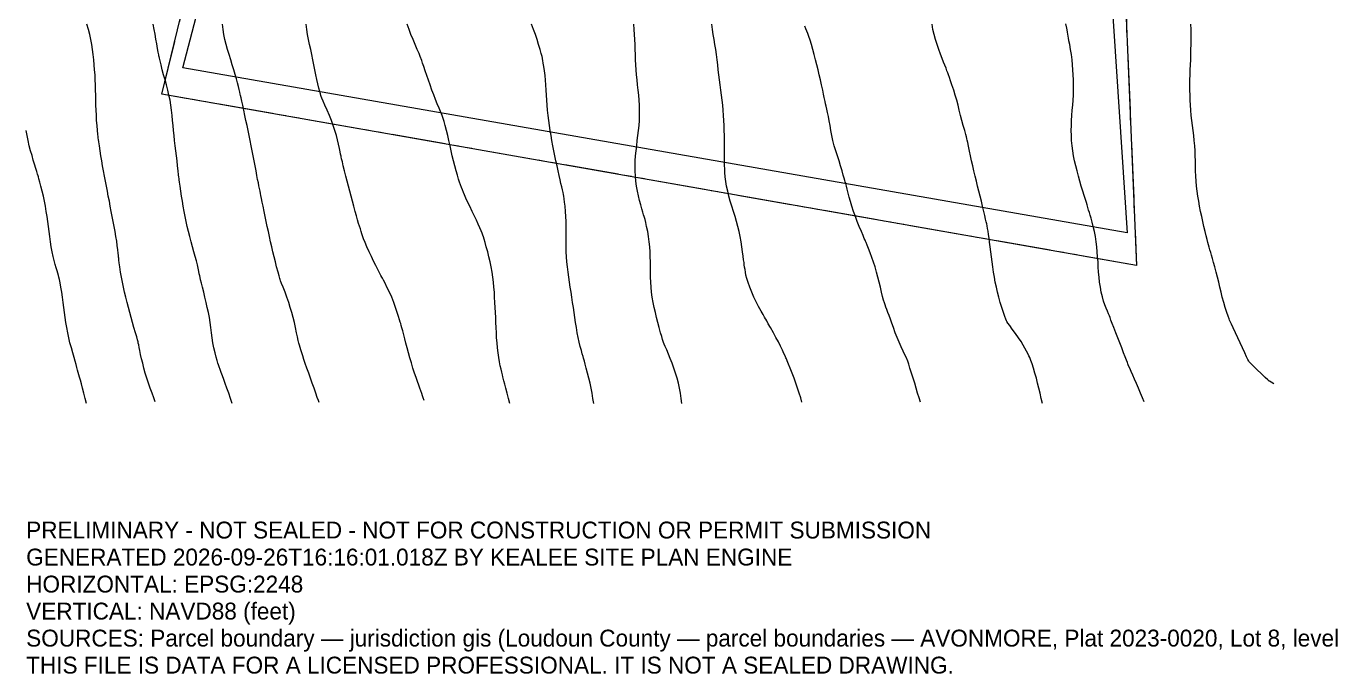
# Model space of a CAD drawing. Extents: x 1161626 to 1162014, y 499896 to 500163.
# Drawn here: x 1161626.3 to 1161820.3, y 499896 to 499991.9 of the extents above; entities that cross this region are included whole.
import ezdxf

# ---------------------------------------------------------------- set-up
doc = ezdxf.new("R2010")
doc.units = 0
doc.linetypes.add('DASHED', pattern=[6, 4, -2])
doc.linetypes.add('PHANTOM', pattern=[13, 8, -1, 1, -1, 1, -1])
for name, color, linetype, lineweight in [('C-ANNO-NPLT', 250, 'Continuous', 0), ('C-SITE-N', 6, 'Continuous', 0), ('C-STRM-AREA', 150, 'PHANTOM', 0), ('C-TOPO-MAJR-E', 32, 'DASHED', 0), ('V-PROP-BNDY', 7, 'Continuous', 0)]:
    doc.layers.add(name, color=color, linetype=linetype, lineweight=lineweight)

msp = doc.modelspace()

# ---------------------------------------------------------------- linework, layer by layer
at = {"layer": 'C-SITE-N'}
msp.add_lwpolyline([(1161782.6, 500115.26), (1161780.66, 500093.42), (1161789.44, 499961.24), (1161649.5, 499985.7), (1161689.86, 500139.84), (1161708.72, 500135.58), (1161727.27, 500132.49), (1161744.31, 500130.84), (1161746.31, 500130.64), (1161748.26, 500130.1), (1161750.09, 500129.22), (1161751.75, 500128.04), (1161753.19, 500126.58), (1161758.56, 500121.65), (1161765.38, 500118.51), (1161773.63, 500116.39), (1161782.6, 500115.26)], close=True, dxfattribs=at)
at = {"layer": 'C-STRM-AREA'}
msp.add_lwpolyline([(1161787.51, 500116.19), (1161785.19, 500091.3), (1161790.8, 499956.42), (1161646.38, 499981.8), (1161685.45, 500142.2), (1161704.59, 500138.4), (1161723.98, 500136.25), (1161743.48, 500135.77), (1161745.92, 500135.63), (1161748.31, 500135.1), (1161750.58, 500134.2), (1161752.69, 500132.95), (1161754.57, 500131.39), (1161761.71, 500125.53), (1161769.74, 500120.97), (1161778.42, 500117.83), (1161787.51, 500116.19)], close=True, dxfattribs=at)
at = {"layer": 'C-TOPO-MAJR-E'}
for points in [[(1161791.92, 499936.21), (1161791.67, 499936.81), (1161791.39, 499937.49), (1161791.08, 499938.24), (1161790.79, 499938.94), (1161790.51, 499939.59), (1161790.25, 499940.19), (1161790, 499940.74), (1161789.8, 499941.2), (1161789.64, 499941.58), (1161789.52, 499941.86), (1161789.45, 499942.06), (1161789.32, 499942.39), (1161789.14, 499942.87), (1161788.9, 499943.48), (1161788.61, 499944.22), (1161788.32, 499944.97), (1161788.03, 499945.72), (1161787.74, 499946.47), (1161787.45, 499947.22), (1161787.21, 499947.84), (1161787.02, 499948.34), (1161786.88, 499948.71), (1161786.78, 499948.96), (1161786.66, 499949.27), (1161786.51, 499949.64), (1161786.33, 499950.08), (1161786.11, 499950.58), (1161785.92, 499951.15), (1161785.75, 499951.77), (1161785.59, 499952.46), (1161785.46, 499953.21), (1161785.34, 499953.95), (1161785.25, 499954.7), (1161785.19, 499955.45), (1161785.14, 499956.2), (1161785.1, 499956.95), (1161785.04, 499957.7), (1161784.99, 499958.45), (1161784.93, 499959.19), (1161784.84, 499959.94), (1161784.72, 499960.69), (1161784.57, 499961.44), (1161784.39, 499962.19), (1161784.23, 499962.84), (1161784.08, 499963.41), (1161783.94, 499963.88), (1161783.83, 499964.25), (1161783.71, 499964.63), (1161783.59, 499965), (1161783.48, 499965.38), (1161783.37, 499965.75), (1161783.23, 499966.21), (1161783.06, 499966.77), (1161782.86, 499967.43), (1161782.62, 499968.18), (1161782.4, 499968.92), (1161782.19, 499969.67), (1161781.99, 499970.42), (1161781.79, 499971.17), (1161781.62, 499971.92), (1161781.48, 499972.67), (1161781.36, 499973.42), (1161781.26, 499974.16), (1161781.19, 499974.91), (1161781.15, 499975.66), (1161781.13, 499976.41), (1161781.15, 499977.16), (1161781.18, 499977.91), (1161781.23, 499978.65), (1161781.29, 499979.4), (1161781.38, 499980.15), (1161781.44, 499980.9), (1161781.48, 499981.65), (1161781.49, 499982.4), (1161781.49, 499983.15), (1161781.47, 499983.89), (1161781.44, 499984.64), (1161781.39, 499985.39), (1161781.33, 499986.14), (1161781.25, 499986.89), (1161781.16, 499987.64), (1161781.04, 499988.38), (1161780.9, 499989.13), (1161780.8, 499989.71), (1161780.72, 499990.12), (1161780.68, 499990.35), (1161780.67, 499990.42), (1161780.63, 499990.64), (1161780.56, 499991.01), (1161780.46, 499991.54), (1161780.33, 499992.22)], [(1161645.39, 499936.22), (1161645.18, 499936.82), (1161644.93, 499937.49), (1161644.66, 499938.24), (1161644.4, 499938.98), (1161644.15, 499939.73), (1161643.92, 499940.48), (1161643.71, 499941.23), (1161643.53, 499941.94), (1161643.36, 499942.6), (1161643.22, 499943.23), (1161643.11, 499943.81), (1161643.01, 499944.29), (1161642.94, 499944.66), (1161642.88, 499944.93), (1161642.85, 499945.1), (1161642.77, 499945.41), (1161642.64, 499945.87), (1161642.47, 499946.47), (1161642.24, 499947.22), (1161642.03, 499947.97), (1161641.82, 499948.72), (1161641.62, 499949.46), (1161641.42, 499950.21), (1161641.23, 499950.96), (1161641.04, 499951.71), (1161640.86, 499952.46), (1161640.68, 499953.21), (1161640.52, 499953.95), (1161640.38, 499954.7), (1161640.26, 499955.45), (1161640.16, 499956.2), (1161640.07, 499956.79), (1161640.01, 499957.23), (1161639.98, 499957.51), (1161639.96, 499957.64), (1161639.93, 499957.89), (1161639.89, 499958.26), (1161639.83, 499958.76), (1161639.76, 499959.38), (1161639.68, 499960.04), (1161639.57, 499960.72), (1161639.45, 499961.44), (1161639.31, 499962.19), (1161639.17, 499962.94), (1161639.03, 499963.68), (1161638.88, 499964.43), (1161638.73, 499965.18), (1161638.59, 499965.93), (1161638.44, 499966.68), (1161638.3, 499967.43), (1161638.15, 499968.18), (1161638.01, 499968.92), (1161637.87, 499969.67), (1161637.73, 499970.42), (1161637.59, 499971.17), (1161637.46, 499971.92), (1161637.34, 499972.67), (1161637.22, 499973.42), (1161637.11, 499974.16), (1161637.03, 499974.73), (1161636.97, 499975.1), (1161636.95, 499975.29), (1161636.95, 499975.29), (1161636.93, 499975.48), (1161636.89, 499975.86), (1161636.84, 499976.42), (1161636.77, 499977.16), (1161636.71, 499977.91), (1161636.67, 499978.66), (1161636.63, 499979.4), (1161636.61, 499980.15), (1161636.59, 499980.9), (1161636.57, 499981.65), (1161636.56, 499982.4), (1161636.54, 499983.15), (1161636.51, 499983.89), (1161636.47, 499984.64), (1161636.41, 499985.39), (1161636.34, 499986.14), (1161636.27, 499986.89), (1161636.18, 499987.64), (1161636.09, 499988.38), (1161635.99, 499989.13), (1161635.86, 499989.88), (1161635.69, 499990.63), (1161635.5, 499991.38), (1161635.27, 499992.13)], [(1161656.81, 499935.99), (1161656.54, 499936.74), (1161656.28, 499937.49), (1161656.01, 499938.24), (1161655.77, 499938.92), (1161655.55, 499939.54), (1161655.35, 499940.1), (1161655.17, 499940.59), (1161655.02, 499941.03), (1161654.88, 499941.4), (1161654.76, 499941.72), (1161654.66, 499941.97), (1161654.55, 499942.35), (1161654.41, 499942.85), (1161654.26, 499943.48), (1161654.09, 499944.22), (1161653.94, 499944.97), (1161653.81, 499945.72), (1161653.71, 499946.47), (1161653.63, 499947.22), (1161653.53, 499947.97), (1161653.41, 499948.72), (1161653.26, 499949.46), (1161653.1, 499950.21), (1161652.93, 499950.96), (1161652.76, 499951.71), (1161652.57, 499952.46), (1161652.38, 499953.21), (1161652.23, 499953.82), (1161652.11, 499954.3), (1161652.03, 499954.66), (1161651.98, 499954.87), (1161651.92, 499955.17), (1161651.84, 499955.54), (1161651.74, 499956), (1161651.63, 499956.53), (1161651.49, 499957.11), (1161651.32, 499957.75), (1161651.13, 499958.45), (1161650.9, 499959.19), (1161650.7, 499959.94), (1161650.5, 499960.69), (1161650.31, 499961.44), (1161650.14, 499962.19), (1161649.97, 499962.94), (1161649.82, 499963.68), (1161649.67, 499964.43), (1161649.54, 499965.18), (1161649.41, 499965.93), (1161649.29, 499966.68), (1161649.18, 499967.43), (1161649.08, 499968.18), (1161649, 499968.74), (1161648.95, 499969.11), (1161648.92, 499969.3), (1161648.92, 499969.3), (1161648.9, 499969.49), (1161648.86, 499969.86), (1161648.79, 499970.42), (1161648.7, 499971.17), (1161648.62, 499971.92), (1161648.53, 499972.67), (1161648.44, 499973.42), (1161648.35, 499974.16), (1161648.27, 499974.91), (1161648.19, 499975.66), (1161648.12, 499976.41), (1161648.05, 499977.16), (1161647.97, 499977.91), (1161647.89, 499978.65), (1161647.8, 499979.4), (1161647.7, 499980.15), (1161647.58, 499980.9), (1161647.43, 499981.65), (1161647.25, 499982.4), (1161647.04, 499983.15), (1161646.84, 499983.89), (1161646.64, 499984.64), (1161646.44, 499985.39), (1161646.25, 499986.14), (1161646.11, 499986.72), (1161646.01, 499987.12), (1161645.95, 499987.35), (1161645.94, 499987.41), (1161645.9, 499987.63), (1161645.84, 499988), (1161645.74, 499988.53), (1161645.61, 499989.22), (1161645.48, 499989.93), (1161645.36, 499990.65), (1161645.23, 499991.38), (1161645.1, 499992.13)], [(1161669.7, 499936.11), (1161669.58, 499936.42), (1161669.41, 499936.88), (1161669.19, 499937.49), (1161668.93, 499938.24), (1161668.66, 499938.98), (1161668.39, 499939.73), (1161668.13, 499940.48), (1161667.86, 499941.23), (1161667.63, 499941.91), (1161667.42, 499942.51), (1161667.25, 499943.04), (1161667.1, 499943.5), (1161666.97, 499943.92), (1161666.86, 499944.29), (1161666.76, 499944.62), (1161666.68, 499944.91), (1161666.58, 499945.32), (1161666.46, 499945.84), (1161666.33, 499946.47), (1161666.18, 499947.22), (1161666.01, 499947.97), (1161665.83, 499948.72), (1161665.63, 499949.46), (1161665.41, 499950.21), (1161665.17, 499950.96), (1161664.91, 499951.71), (1161664.64, 499952.46), (1161664.34, 499953.2), (1161664.11, 499953.76), (1161663.97, 499954.14), (1161663.89, 499954.33), (1161663.89, 499954.33), (1161663.84, 499954.51), (1161663.74, 499954.89), (1161663.59, 499955.45), (1161663.38, 499956.2), (1161663.19, 499956.95), (1161663, 499957.7), (1161662.82, 499958.45), (1161662.65, 499959.19), (1161662.48, 499959.94), (1161662.32, 499960.69), (1161662.16, 499961.44), (1161662, 499962.19), (1161661.84, 499962.94), (1161661.68, 499963.68), (1161661.53, 499964.43), (1161661.37, 499965.18), (1161661.24, 499965.82), (1161661.14, 499966.35), (1161661.05, 499966.78), (1161660.99, 499967.09), (1161660.92, 499967.43), (1161660.85, 499967.81), (1161660.76, 499968.21), (1161660.67, 499968.65), (1161660.57, 499969.16), (1161660.45, 499969.75), (1161660.33, 499970.42), (1161660.18, 499971.17), (1161660.04, 499971.92), (1161659.9, 499972.67), (1161659.76, 499973.42), (1161659.62, 499974.16), (1161659.47, 499974.91), (1161659.32, 499975.66), (1161659.17, 499976.41), (1161659.01, 499977.16), (1161658.84, 499977.91), (1161658.68, 499978.65), (1161658.52, 499979.4), (1161658.35, 499980.15), (1161658.22, 499980.77), (1161658.11, 499981.24), (1161658.03, 499981.59), (1161657.98, 499981.8), (1161657.91, 499982.09), (1161657.82, 499982.47), (1161657.71, 499982.92), (1161657.58, 499983.46), (1161657.42, 499984.05), (1161657.24, 499984.69), (1161657.04, 499985.39), (1161656.8, 499986.14), (1161656.58, 499986.89), (1161656.35, 499987.64), (1161656.12, 499988.38), (1161655.9, 499989.13), (1161655.71, 499989.88), (1161655.56, 499990.63), (1161655.44, 499991.38), (1161655.35, 499992.13)], [(1161685.24, 499936.41), (1161685.11, 499936.83), (1161685, 499937.14), (1161684.88, 499937.48), (1161684.75, 499937.85), (1161684.6, 499938.26), (1161684.43, 499938.7), (1161684.25, 499939.22), (1161684.04, 499939.81), (1161683.82, 499940.48), (1161683.58, 499941.23), (1161683.35, 499941.98), (1161683.13, 499942.73), (1161682.92, 499943.48), (1161682.73, 499944.22), (1161682.55, 499944.92), (1161682.38, 499945.57), (1161682.22, 499946.17), (1161682.07, 499946.72), (1161681.95, 499947.18), (1161681.85, 499947.55), (1161681.77, 499947.84), (1161681.71, 499948.04), (1161681.61, 499948.38), (1161681.45, 499948.85), (1161681.26, 499949.46), (1161681.01, 499950.21), (1161680.74, 499950.96), (1161680.43, 499951.71), (1161680.1, 499952.46), (1161679.73, 499953.21), (1161679.44, 499953.8), (1161679.22, 499954.25), (1161679.06, 499954.55), (1161678.98, 499954.7), (1161678.84, 499954.96), (1161678.64, 499955.33), (1161678.38, 499955.82), (1161678.06, 499956.42), (1161677.74, 499957.06), (1161677.42, 499957.73), (1161677.09, 499958.45), (1161676.76, 499959.19), (1161676.49, 499959.83), (1161676.27, 499960.37), (1161676.12, 499960.79), (1161676.02, 499961.11), (1161675.91, 499961.46), (1161675.79, 499961.83), (1161675.66, 499962.23), (1161675.53, 499962.66), (1161675.38, 499963.17), (1161675.21, 499963.76), (1161675.03, 499964.43), (1161674.82, 499965.18), (1161674.62, 499965.93), (1161674.42, 499966.68), (1161674.21, 499967.43), (1161674.01, 499968.18), (1161673.81, 499968.92), (1161673.62, 499969.67), (1161673.43, 499970.42), (1161673.26, 499971.17), (1161673.12, 499971.76), (1161673.01, 499972.21), (1161672.95, 499972.49), (1161672.92, 499972.62), (1161672.86, 499972.88), (1161672.79, 499973.25), (1161672.69, 499973.75), (1161672.57, 499974.36), (1161672.41, 499975.01), (1161672.23, 499975.69), (1161672.01, 499976.41), (1161671.77, 499977.16), (1161671.5, 499977.91), (1161671.21, 499978.65), (1161670.89, 499979.4), (1161670.54, 499980.15), (1161670.27, 499980.74), (1161670.08, 499981.18), (1161669.97, 499981.45), (1161669.93, 499981.57), (1161669.87, 499981.82), (1161669.77, 499982.19), (1161669.64, 499982.7), (1161669.48, 499983.32), (1161669.32, 499983.98), (1161669.17, 499984.67), (1161669.03, 499985.39), (1161668.9, 499986.14), (1161668.75, 499986.89), (1161668.6, 499987.64), (1161668.44, 499988.38), (1161668.27, 499989.13), (1161668.11, 499989.88), (1161667.97, 499990.63), (1161667.85, 499991.38), (1161667.74, 499992.13)], [(1161697.96, 499935.99), (1161697.76, 499936.74), (1161697.56, 499937.49), (1161697.35, 499938.24), (1161697.18, 499938.86), (1161697.05, 499939.35), (1161696.96, 499939.71), (1161696.9, 499939.94), (1161696.83, 499940.24), (1161696.74, 499940.61), (1161696.64, 499941.06), (1161696.51, 499941.58), (1161696.4, 499942.15), (1161696.29, 499942.78), (1161696.2, 499943.48), (1161696.11, 499944.22), (1161696.04, 499944.97), (1161695.98, 499945.72), (1161695.94, 499946.47), (1161695.91, 499947.22), (1161695.87, 499947.97), (1161695.84, 499948.72), (1161695.81, 499949.46), (1161695.78, 499950.21), (1161695.74, 499950.96), (1161695.69, 499951.71), (1161695.65, 499952.46), (1161695.59, 499953.21), (1161695.52, 499953.95), (1161695.42, 499954.7), (1161695.31, 499955.45), (1161695.17, 499956.2), (1161695.02, 499956.95), (1161694.85, 499957.7), (1161694.66, 499958.45), (1161694.45, 499959.19), (1161694.28, 499959.81), (1161694.14, 499960.3), (1161694.03, 499960.66), (1161693.95, 499960.89), (1161693.83, 499961.19), (1161693.68, 499961.57), (1161693.49, 499962.01), (1161693.26, 499962.53), (1161693, 499963.11), (1161692.7, 499963.74), (1161692.37, 499964.43), (1161692, 499965.18), (1161691.68, 499965.84), (1161691.42, 499966.4), (1161691.22, 499966.87), (1161691.06, 499967.24), (1161690.92, 499967.62), (1161690.77, 499967.99), (1161690.63, 499968.36), (1161690.49, 499968.74), (1161690.34, 499969.21), (1161690.16, 499969.77), (1161689.97, 499970.42), (1161689.77, 499971.17), (1161689.57, 499971.92), (1161689.39, 499972.67), (1161689.23, 499973.42), (1161689.08, 499974.16), (1161688.92, 499974.91), (1161688.74, 499975.66), (1161688.56, 499976.41), (1161688.36, 499977.16), (1161688.19, 499977.75), (1161688.06, 499978.19), (1161687.97, 499978.48), (1161687.92, 499978.61), (1161687.82, 499978.86), (1161687.66, 499979.24), (1161687.45, 499979.73), (1161687.19, 499980.35), (1161686.93, 499981), (1161686.66, 499981.68), (1161686.4, 499982.4), (1161686.12, 499983.15), (1161685.87, 499983.87), (1161685.62, 499984.57), (1161685.39, 499985.24), (1161685.17, 499985.89), (1161685, 499986.4), (1161684.88, 499986.77), (1161684.8, 499987.01), (1161684.77, 499987.11), (1161684.66, 499987.37), (1161684.48, 499987.8), (1161684.23, 499988.38), (1161683.9, 499989.13), (1161683.59, 499989.88), (1161683.29, 499990.63), (1161683, 499991.38), (1161682.72, 499992.13)], [(1161710.37, 499935.99), (1161710.25, 499936.74), (1161710.12, 499937.49), (1161709.98, 499938.24), (1161709.82, 499938.98), (1161709.65, 499939.73), (1161709.47, 499940.48), (1161709.26, 499941.23), (1161709.1, 499941.83), (1161708.98, 499942.27), (1161708.9, 499942.56), (1161708.86, 499942.69), (1161708.79, 499942.95), (1161708.68, 499943.32), (1161708.54, 499943.81), (1161708.37, 499944.43), (1161708.21, 499945.07), (1161708.06, 499945.76), (1161707.93, 499946.47), (1161707.8, 499947.22), (1161707.68, 499947.97), (1161707.56, 499948.72), (1161707.45, 499949.46), (1161707.35, 499950.21), (1161707.24, 499950.96), (1161707.12, 499951.71), (1161707.01, 499952.46), (1161706.89, 499953.21), (1161706.77, 499953.95), (1161706.66, 499954.7), (1161706.56, 499955.45), (1161706.46, 499956.2), (1161706.39, 499956.95), (1161706.33, 499957.7), (1161706.3, 499958.45), (1161706.3, 499959.19), (1161706.29, 499959.94), (1161706.29, 499960.69), (1161706.3, 499961.44), (1161706.31, 499962.19), (1161706.29, 499962.94), (1161706.26, 499963.68), (1161706.21, 499964.43), (1161706.13, 499965.18), (1161706.06, 499965.81), (1161705.99, 499966.31), (1161705.93, 499966.68), (1161705.88, 499966.94), (1161705.82, 499967.25), (1161705.73, 499967.62), (1161705.63, 499968.06), (1161705.52, 499968.56), (1161705.39, 499969.11), (1161705.25, 499969.74), (1161705.1, 499970.42), (1161704.93, 499971.17), (1161704.77, 499971.92), (1161704.61, 499972.67), (1161704.46, 499973.42), (1161704.32, 499974.16), (1161704.18, 499974.91), (1161704.05, 499975.66), (1161703.93, 499976.41), (1161703.81, 499977.16), (1161703.71, 499977.91), (1161703.61, 499978.65), (1161703.54, 499979.4), (1161703.47, 499980.15), (1161703.42, 499980.9), (1161703.36, 499981.65), (1161703.32, 499982.4), (1161703.28, 499983.15), (1161703.23, 499983.87), (1161703.16, 499984.56), (1161703.07, 499985.23), (1161702.97, 499985.88), (1161702.89, 499986.39), (1161702.83, 499986.76), (1161702.79, 499987), (1161702.77, 499987.11), (1161702.71, 499987.37), (1161702.59, 499987.8), (1161702.43, 499988.38), (1161702.21, 499989.13), (1161701.98, 499989.88), (1161701.73, 499990.63), (1161701.45, 499991.38), (1161701.17, 499992.13)], [(1161723.42, 499935.99), (1161723.33, 499936.74), (1161723.22, 499937.49), (1161723.09, 499938.24), (1161722.93, 499938.98), (1161722.74, 499939.73), (1161722.51, 499940.48), (1161722.24, 499941.23), (1161721.98, 499941.95), (1161721.71, 499942.63), (1161721.45, 499943.29), (1161721.18, 499943.91), (1161720.97, 499944.41), (1161720.81, 499944.79), (1161720.7, 499945.03), (1161720.66, 499945.16), (1161720.57, 499945.44), (1161720.44, 499945.88), (1161720.27, 499946.47), (1161720.07, 499947.22), (1161719.87, 499947.97), (1161719.68, 499948.72), (1161719.5, 499949.46), (1161719.33, 499950.21), (1161719.18, 499950.96), (1161719.05, 499951.71), (1161718.95, 499952.46), (1161718.87, 499953.21), (1161718.81, 499953.95), (1161718.78, 499954.7), (1161718.76, 499955.45), (1161718.77, 499956.2), (1161718.76, 499956.95), (1161718.75, 499957.7), (1161718.72, 499958.45), (1161718.68, 499959.19), (1161718.61, 499959.94), (1161718.51, 499960.69), (1161718.38, 499961.44), (1161718.21, 499962.19), (1161718.08, 499962.79), (1161717.97, 499963.23), (1161717.9, 499963.53), (1161717.85, 499963.67), (1161717.77, 499963.93), (1161717.66, 499964.3), (1161717.52, 499964.79), (1161717.34, 499965.4), (1161717.17, 499966.04), (1161717.01, 499966.71), (1161716.86, 499967.43), (1161716.72, 499968.18), (1161716.62, 499968.92), (1161716.54, 499969.67), (1161716.5, 499970.42), (1161716.5, 499971.17), (1161716.52, 499971.92), (1161716.56, 499972.67), (1161716.64, 499973.42), (1161716.74, 499974.16), (1161716.83, 499974.91), (1161716.93, 499975.66), (1161717.01, 499976.41), (1161717.09, 499977.16), (1161717.15, 499977.91), (1161717.17, 499978.65), (1161717.17, 499979.4), (1161717.14, 499980.15), (1161717.09, 499980.9), (1161717.03, 499981.65), (1161716.96, 499982.4), (1161716.87, 499983.15), (1161716.8, 499983.89), (1161716.73, 499984.64), (1161716.67, 499985.39), (1161716.62, 499986.14), (1161716.58, 499986.89), (1161716.54, 499987.64), (1161716.51, 499988.38), (1161716.49, 499989.13), (1161716.45, 499989.88), (1161716.41, 499990.63), (1161716.36, 499991.38), (1161716.31, 499992.13)], [(1161741.23, 499936.2), (1161741.04, 499936.81), (1161740.82, 499937.49), (1161740.58, 499938.24), (1161740.32, 499938.98), (1161740.06, 499939.73), (1161739.77, 499940.48), (1161739.48, 499941.23), (1161739.24, 499941.83), (1161739.06, 499942.29), (1161738.93, 499942.59), (1161738.85, 499942.75), (1161738.73, 499943.02), (1161738.55, 499943.39), (1161738.32, 499943.88), (1161738.04, 499944.46), (1161737.73, 499945.09), (1161737.38, 499945.76), (1161736.99, 499946.47), (1161736.57, 499947.22), (1161736.24, 499947.8), (1161736.01, 499948.21), (1161735.87, 499948.46), (1161735.82, 499948.54), (1161735.69, 499948.77), (1161735.48, 499949.14), (1161735.18, 499949.66), (1161734.81, 499950.33), (1161734.45, 499951.02), (1161734.11, 499951.73), (1161733.79, 499952.46), (1161733.48, 499953.21), (1161733.24, 499953.88), (1161733.05, 499954.47), (1161732.92, 499954.98), (1161732.86, 499955.41), (1161732.79, 499955.81), (1161732.73, 499956.18), (1161732.68, 499956.53), (1161732.64, 499956.85), (1161732.58, 499957.27), (1161732.51, 499957.8), (1161732.43, 499958.45), (1161732.34, 499959.19), (1161732.22, 499959.94), (1161732.08, 499960.69), (1161731.91, 499961.44), (1161731.73, 499962.19), (1161731.52, 499962.94), (1161731.31, 499963.68), (1161731.08, 499964.43), (1161730.83, 499965.18), (1161730.61, 499965.93), (1161730.41, 499966.68), (1161730.23, 499967.43), (1161730.07, 499968.18), (1161729.95, 499968.88), (1161729.86, 499969.55), (1161729.81, 499970.17), (1161729.79, 499970.75), (1161729.77, 499971.23), (1161729.76, 499971.6), (1161729.75, 499971.87), (1161729.74, 499972.04), (1161729.74, 499972.35), (1161729.74, 499972.81), (1161729.74, 499973.42), (1161729.74, 499974.16), (1161729.74, 499974.91), (1161729.73, 499975.66), (1161729.71, 499976.41), (1161729.68, 499977.16), (1161729.64, 499977.91), (1161729.6, 499978.65), (1161729.55, 499979.4), (1161729.49, 499980.15), (1161729.41, 499980.9), (1161729.32, 499981.65), (1161729.22, 499982.4), (1161729.11, 499983.15), (1161729, 499983.89), (1161728.91, 499984.64), (1161728.83, 499985.39), (1161728.76, 499986.14), (1161728.67, 499986.89), (1161728.57, 499987.64), (1161728.46, 499988.38), (1161728.33, 499989.13), (1161728.21, 499989.88), (1161728.09, 499990.63), (1161727.98, 499991.38), (1161727.87, 499992.13)], [(1161758.81, 499936.18), (1161758.58, 499936.8), (1161758.36, 499937.49), (1161758.14, 499938.24), (1161757.93, 499938.98), (1161757.7, 499939.73), (1161757.47, 499940.48), (1161757.23, 499941.23), (1161757.05, 499941.82), (1161756.9, 499942.24), (1161756.81, 499942.5), (1161756.77, 499942.59), (1161756.66, 499942.83), (1161756.48, 499943.2), (1161756.23, 499943.72), (1161755.91, 499944.37), (1161755.61, 499945.04), (1161755.32, 499945.75), (1161755.05, 499946.47), (1161754.8, 499947.22), (1161754.56, 499947.89), (1161754.35, 499948.49), (1161754.15, 499949.02), (1161753.97, 499949.47), (1161753.82, 499949.89), (1161753.67, 499950.26), (1161753.55, 499950.59), (1161753.44, 499950.89), (1161753.32, 499951.3), (1161753.18, 499951.82), (1161753.03, 499952.46), (1161752.86, 499953.21), (1161752.68, 499953.95), (1161752.48, 499954.7), (1161752.28, 499955.45), (1161752.07, 499956.2), (1161751.84, 499956.92), (1161751.6, 499957.61), (1161751.36, 499958.28), (1161751.1, 499958.92), (1161750.9, 499959.42), (1161750.74, 499959.8), (1161750.64, 499960.04), (1161750.59, 499960.15), (1161750.47, 499960.42), (1161750.29, 499960.85), (1161750.04, 499961.44), (1161749.72, 499962.19), (1161749.42, 499962.94), (1161749.14, 499963.68), (1161748.88, 499964.43), (1161748.64, 499965.18), (1161748.42, 499965.88), (1161748.23, 499966.54), (1161748.07, 499967.15), (1161747.93, 499967.71), (1161747.81, 499968.18), (1161747.72, 499968.55), (1161747.64, 499968.83), (1161747.59, 499969.02), (1161747.49, 499969.35), (1161747.35, 499969.81), (1161747.17, 499970.42), (1161746.94, 499971.17), (1161746.72, 499971.92), (1161746.49, 499972.67), (1161746.26, 499973.42), (1161746.02, 499974.16), (1161745.82, 499974.91), (1161745.64, 499975.66), (1161745.5, 499976.41), (1161745.39, 499977.16), (1161745.27, 499977.85), (1161745.15, 499978.48), (1161745.03, 499979.05), (1161744.91, 499979.56), (1161744.81, 499980.01), (1161744.72, 499980.38), (1161744.66, 499980.69), (1161744.61, 499980.92), (1161744.54, 499981.28), (1161744.43, 499981.78), (1161744.3, 499982.4), (1161744.13, 499983.15), (1161743.96, 499983.89), (1161743.79, 499984.64), (1161743.62, 499985.39), (1161743.44, 499986.14), (1161743.25, 499986.89), (1161743.05, 499987.64), (1161742.84, 499988.38), (1161742.62, 499989.13), (1161742.42, 499989.78), (1161742.24, 499990.33), (1161742.08, 499990.77), (1161741.94, 499991.12), (1161741.8, 499991.48), (1161741.66, 499991.85)], [(1161776.87, 499935.99), (1161776.69, 499936.74), (1161776.52, 499937.49), (1161776.34, 499938.24), (1161776.15, 499938.98), (1161775.96, 499939.73), (1161775.75, 499940.48), (1161775.52, 499941.23), (1161775.32, 499941.86), (1161775.15, 499942.37), (1161774.99, 499942.77), (1161774.86, 499943.04), (1161774.7, 499943.37), (1161774.5, 499943.74), (1161774.27, 499944.17), (1161774.01, 499944.64), (1161773.69, 499945.16), (1161773.32, 499945.72), (1161772.89, 499946.33), (1161772.4, 499946.99), (1161772.02, 499947.51), (1161771.75, 499947.88), (1161771.59, 499948.11), (1161771.53, 499948.2), (1161771.43, 499948.46), (1161771.28, 499948.88), (1161771.08, 499949.46), (1161770.84, 499950.21), (1161770.61, 499950.96), (1161770.4, 499951.71), (1161770.21, 499952.46), (1161770.04, 499953.21), (1161769.88, 499953.95), (1161769.74, 499954.7), (1161769.62, 499955.45), (1161769.52, 499956.2), (1161769.42, 499956.95), (1161769.33, 499957.7), (1161769.23, 499958.45), (1161769.14, 499959.19), (1161769.04, 499959.87), (1161768.96, 499960.48), (1161768.88, 499961.02), (1161768.8, 499961.49), (1161768.72, 499961.91), (1161768.66, 499962.28), (1161768.6, 499962.61), (1161768.54, 499962.89), (1161768.45, 499963.29), (1161768.33, 499963.8), (1161768.18, 499964.43), (1161768, 499965.18), (1161767.82, 499965.93), (1161767.63, 499966.68), (1161767.45, 499967.43), (1161767.26, 499968.18), (1161767.08, 499968.92), (1161766.89, 499969.67), (1161766.71, 499970.42), (1161766.53, 499971.17), (1161766.36, 499971.91), (1161766.2, 499972.64), (1161766.04, 499973.36), (1161765.9, 499974.07), (1161765.79, 499974.61), (1161765.71, 499974.99), (1161765.67, 499975.19), (1161765.66, 499975.23), (1161765.6, 499975.45), (1161765.49, 499975.84), (1161765.34, 499976.41), (1161765.13, 499977.16), (1161764.92, 499977.91), (1161764.73, 499978.65), (1161764.54, 499979.4), (1161764.36, 499980.15), (1161764.16, 499980.9), (1161763.94, 499981.65), (1161763.71, 499982.4), (1161763.46, 499983.15), (1161763.25, 499983.77), (1161763.08, 499984.28), (1161762.94, 499984.67), (1161762.84, 499984.94), (1161762.72, 499985.26), (1161762.58, 499985.63), (1161762.41, 499986.06), (1161762.22, 499986.54), (1161762.01, 499987.09), (1161761.78, 499987.7), (1161761.53, 499988.38), (1161761.25, 499989.13), (1161761.01, 499989.88), (1161760.81, 499990.63), (1161760.64, 499991.38), (1161760.51, 499992.13)], [(1161811.14, 499938.9), (1161810.75, 499939.13), (1161810.52, 499939.27), (1161810.48, 499939.31), (1161810.27, 499939.5), (1161809.89, 499939.85), (1161809.35, 499940.35), (1161808.65, 499941.02), (1161808.11, 499941.54), (1161807.73, 499941.91), (1161807.5, 499942.14), (1161807.43, 499942.23), (1161807.3, 499942.48), (1161807.1, 499942.89), (1161806.84, 499943.48), (1161806.51, 499944.22), (1161806.17, 499944.97), (1161805.83, 499945.71), (1161805.48, 499946.45), (1161805.13, 499947.19), (1161804.87, 499947.75), (1161804.69, 499948.12), (1161804.6, 499948.31), (1161804.59, 499948.32), (1161804.53, 499948.52), (1161804.4, 499948.9), (1161804.21, 499949.46), (1161803.95, 499950.21), (1161803.72, 499950.96), (1161803.51, 499951.71), (1161803.33, 499952.46), (1161803.16, 499953.21), (1161802.99, 499953.95), (1161802.8, 499954.7), (1161802.61, 499955.45), (1161802.41, 499956.2), (1161802.23, 499956.86), (1161802.06, 499957.44), (1161801.92, 499957.94), (1161801.8, 499958.35), (1161801.68, 499958.75), (1161801.57, 499959.12), (1161801.47, 499959.48), (1161801.37, 499959.81), (1161801.26, 499960.25), (1161801.12, 499960.79), (1161800.97, 499961.44), (1161800.8, 499962.19), (1161800.63, 499962.94), (1161800.46, 499963.68), (1161800.31, 499964.43), (1161800.15, 499965.18), (1161800.02, 499965.93), (1161799.9, 499966.68), (1161799.79, 499967.43), (1161799.71, 499968.18), (1161799.64, 499968.92), (1161799.59, 499969.67), (1161799.57, 499970.42), (1161799.56, 499971.17), (1161799.54, 499971.92), (1161799.52, 499972.67), (1161799.48, 499973.42), (1161799.43, 499974.16), (1161799.37, 499974.91), (1161799.29, 499975.66), (1161799.19, 499976.41), (1161799.08, 499977.16), (1161798.99, 499977.91), (1161798.91, 499978.65), (1161798.85, 499979.4), (1161798.81, 499980.15), (1161798.78, 499980.9), (1161798.75, 499981.65), (1161798.73, 499982.4), (1161798.72, 499983.15), (1161798.73, 499983.89), (1161798.74, 499984.64), (1161798.77, 499985.39), (1161798.8, 499986.14), (1161798.83, 499986.89), (1161798.86, 499987.64), (1161798.87, 499988.38), (1161798.88, 499989.13), (1161798.89, 499989.88), (1161798.88, 499990.63), (1161798.88, 499991.38), (1161798.87, 499992.13)], [(1161635.23, 499935.99), (1161635.02, 499936.74), (1161634.82, 499937.49), (1161634.62, 499938.24), (1161634.45, 499938.88), (1161634.3, 499939.43), (1161634.18, 499939.87), (1161634.09, 499940.21), (1161633.99, 499940.56), (1161633.89, 499940.94), (1161633.79, 499941.33), (1161633.68, 499941.74), (1161633.55, 499942.23), (1161633.38, 499942.81), (1161633.19, 499943.48), (1161632.97, 499944.22), (1161632.76, 499944.97), (1161632.58, 499945.72), (1161632.42, 499946.47), (1161632.27, 499947.22), (1161632.14, 499947.97), (1161632.03, 499948.72), (1161631.94, 499949.46), (1161631.86, 499950.21), (1161631.77, 499950.96), (1161631.67, 499951.71), (1161631.55, 499952.46), (1161631.42, 499953.21), (1161631.31, 499953.83), (1161631.21, 499954.33), (1161631.13, 499954.71), (1161631.06, 499954.96), (1161630.97, 499955.27), (1161630.85, 499955.65), (1161630.71, 499956.08), (1161630.55, 499956.58), (1161630.39, 499957.14), (1161630.25, 499957.76), (1161630.11, 499958.45), (1161629.98, 499959.19), (1161629.86, 499959.94), (1161629.75, 499960.69), (1161629.66, 499961.44), (1161629.57, 499962.19), (1161629.48, 499962.94), (1161629.37, 499963.68), (1161629.25, 499964.43), (1161629.11, 499965.18), (1161628.97, 499965.93), (1161628.81, 499966.68), (1161628.63, 499967.43), (1161628.44, 499968.18), (1161628.28, 499968.78), (1161628.16, 499969.23), (1161628.08, 499969.53), (1161628.03, 499969.68), (1161627.95, 499969.94), (1161627.84, 499970.32), (1161627.69, 499970.8), (1161627.51, 499971.4), (1161627.32, 499972.03), (1161627.13, 499972.7), (1161626.93, 499973.42), (1161626.73, 499974.16), (1161626.55, 499974.91), (1161626.4, 499975.66), (1161626.27, 499976.41)]]:
    msp.add_lwpolyline(points, dxfattribs=at)
at = {"layer": 'V-PROP-BNDY'}
msp.add_lwpolyline([(1161787.51, 500116.19), (1161785.19, 500091.3), (1161790.8, 499956.42), (1161646.38, 499981.8), (1161685.45, 500142.2), (1161704.59, 500138.4), (1161723.98, 500136.25), (1161743.48, 500135.77), (1161745.92, 500135.63), (1161748.31, 500135.1), (1161750.58, 500134.2), (1161752.69, 500132.95), (1161754.57, 500131.39), (1161761.71, 500125.53), (1161769.74, 500120.97), (1161778.42, 500117.83), (1161787.51, 500116.19)], close=True, dxfattribs=at)

# ---------------------------------------------------------------- texts
at = {"layer": 'C-ANNO-NPLT'}
for s, p in [('PRELIMINARY - NOT SEALED - NOT FOR CONSTRUCTION OR PERMIT SUBMISSION', (1161626.27, 499915.99)), ('GENERATED 2026-09-26T16:16:01.018Z BY KEALEE SITE PLAN ENGINE', (1161626.27, 499911.99)), ('HORIZONTAL: EPSG:2248', (1161626.27, 499907.99)), ('VERTICAL: NAVD88 (feet)', (1161626.27, 499903.99)), ('SOURCES: Parcel boundary — jurisdiction gis (Loudoun County — parcel boundaries — AVONMORE, Plat 2023-0020, Lot 8, level 1); Existing contours (U.S. Geological Survey — 3D Elevation Program — 3DEP bare-earth DEM — VA_NorthernVA_B22, level 1)', (1161626.27, 499899.99)), ('THIS FILE IS DATA FOR A LICENSED PROFESSIONAL. IT IS NOT A SEALED DRAWING.', (1161626.27, 499895.99))]:
    msp.add_text(s, height=2.5, dxfattribs=at).set_placement(p)

doc.saveas('drawing.dxf')
